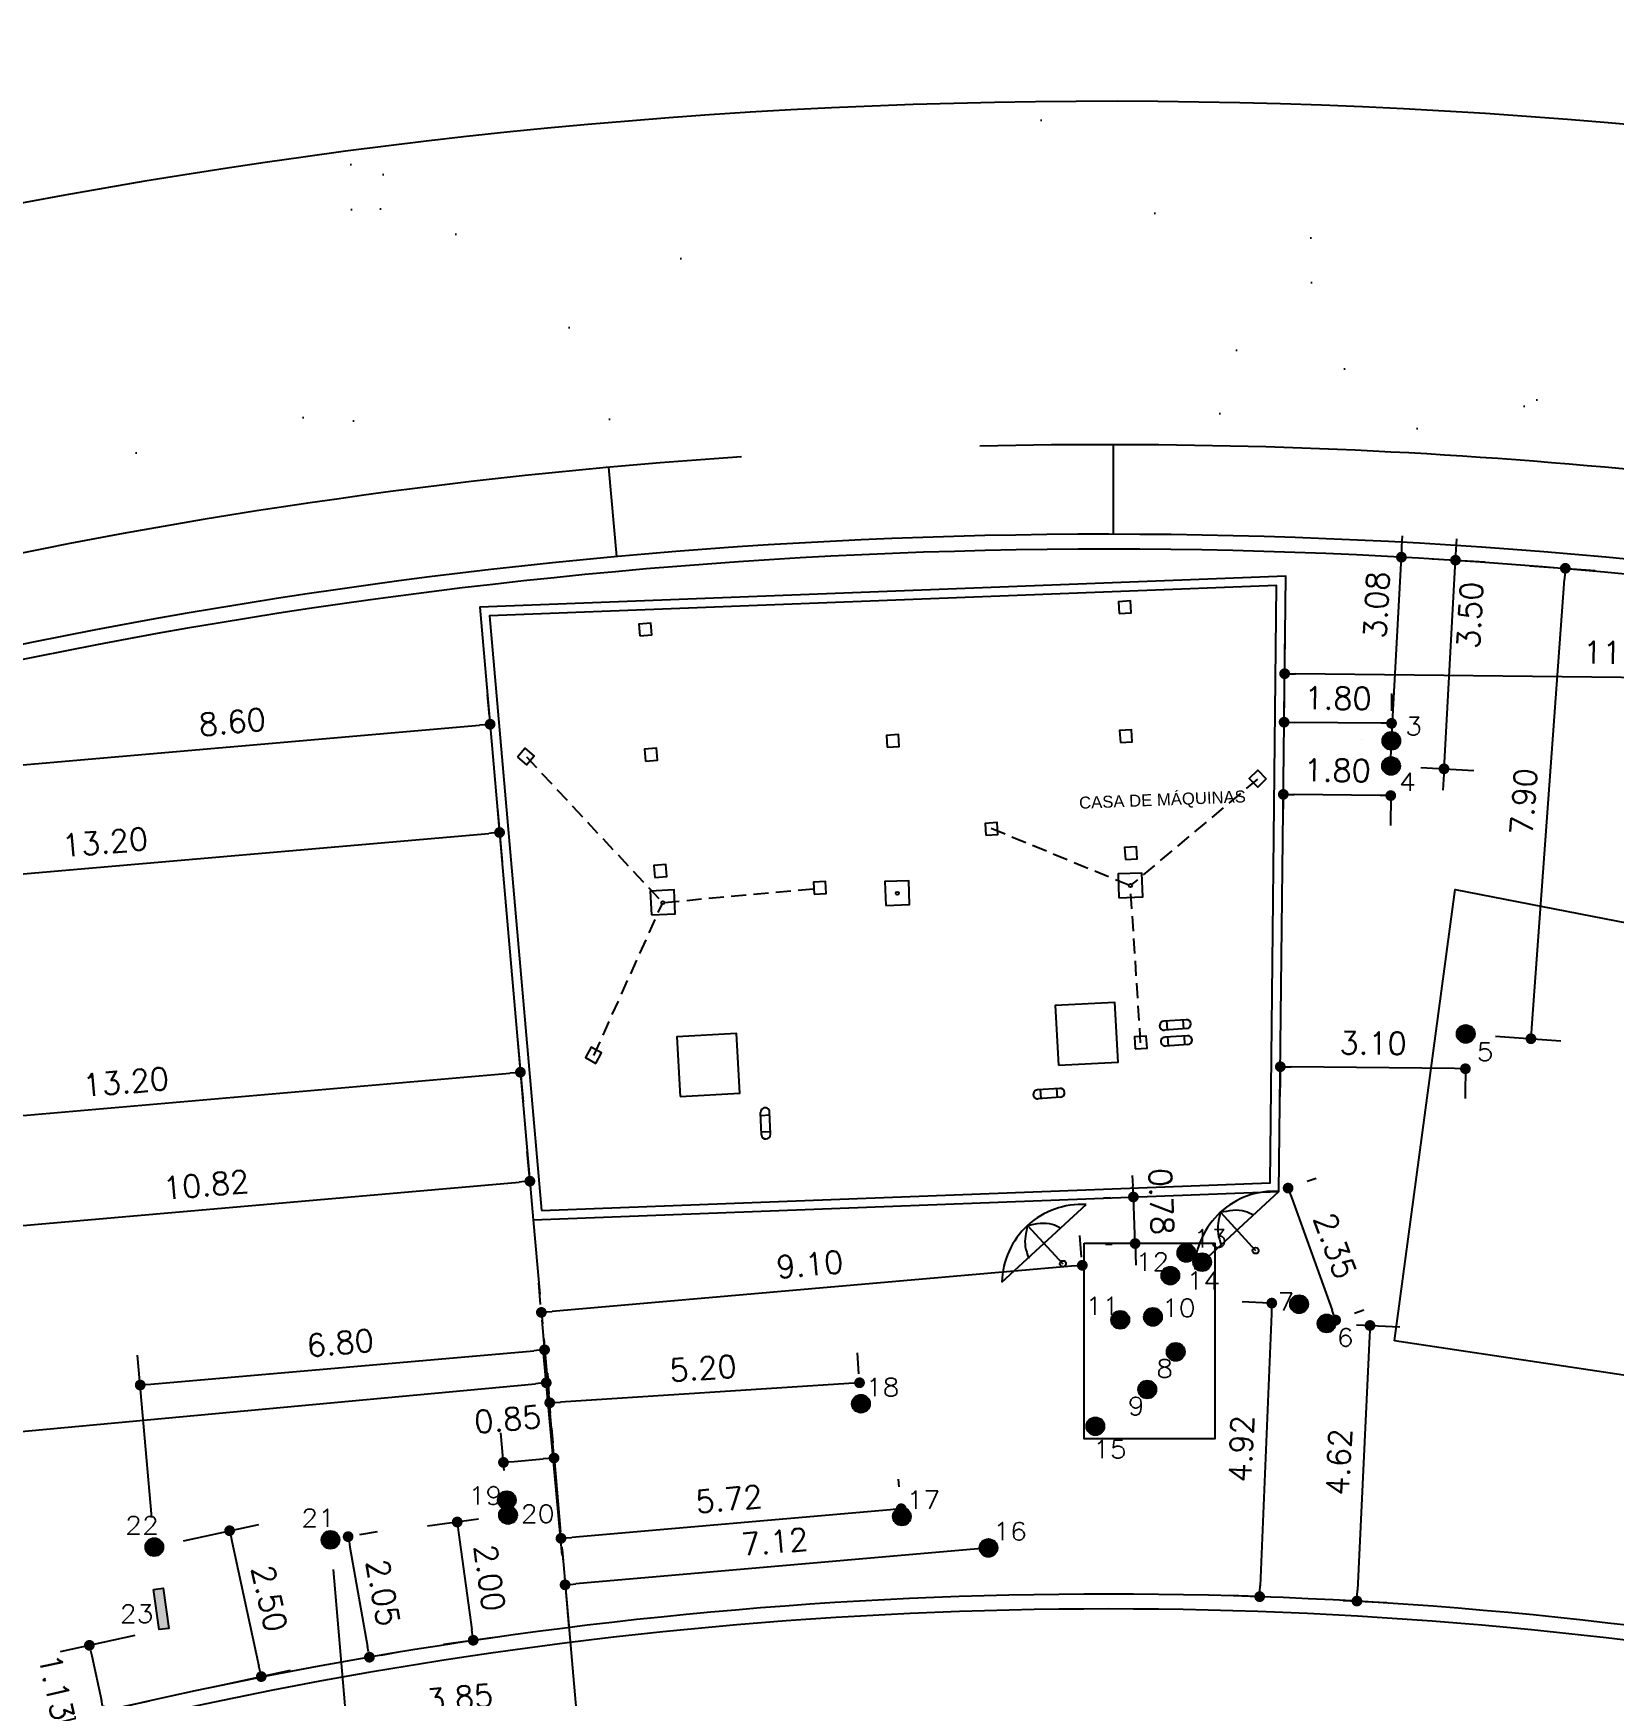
# Model space of a CAD drawing. Header units: metres. Extents: x 1796 to 2240, y -1398 to -687.
# Drawn here: x 1953.33 to 1979.81, y -1202 to -1174.16 of the extents above; entities that cross this region are included whole.
import ezdxf

# ---------------------------------------------------------------- set-up
doc = ezdxf.new("R2010")
doc.units = ezdxf.units.M
doc.header["$MEASUREMENT"] = 0
doc.linetypes.add('CENTER', pattern=[2, 1.25, -0.25, 0.25, -0.25])
doc.linetypes.add('HIDDEN', pattern=[0.375, 0.25, -0.125])
doc.layers.get('0').update_dxf_attribs({"linetype": 'CONTINUOUS'})
doc.layers.get('Defpoints').update_dxf_attribs({"linetype": 'CONTINUOUS'})
for name, color, linetype in [('ARQUITETURA', 253, 'CONTINUOUS'), ('Cota', 10, 'CONTINUOUS'), ('MARCAÇÕES NA MANTA', 6, 'CONTINUOUS')]:
    doc.layers.add(name, color=color, linetype=linetype)
doc.styles.add('ENGECAD', font='arial.ttf')
doc.styles.add('R60-250', font='romans.shx', dxfattribs={"height": 0.375})
doc.styles.add('S20', font='SIMPLEX.shx', dxfattribs={"width": 1.1, "height": 0.2})
doc.dimstyles.new('250', dxfattribs={"dimtxt": 0.375, "dimasz": 0.18, "dimexe": 0.5, "dimexo": 0.5, "dimgap": 0.225, "dimtad": 1, "dimzin": 1, "dimdsep": 46, "dimtxsty": 'R60-250', "dimblk1": 'DOT', "dimblk2": 'DOT', "dimsah": 1, "dimcen": 0, "dimclrd": 1, "dimclre": 1, "dimclrt": 30, "dimadec": 0, "dimazin": 0, "dimtfac": 1, "dimtmove": 2, "dimatfit": 3, "dimldrblk": 'DOT', "dimfxl": 1, "dimtolj": 1, "dimtzin": 0, "dimarcsym": 0})
pattern_1 = [(350.62296, (1466.5355, -762.2295), (4.08992, 4.08927), [0, -4.56, 0, -5.1, 0, -4.875]), (320.623, (1466.5355, -762.2295), (9.808834, 1.91215), [0, -2.46, 0, -4.11, 0, -1.575]), (280.623, (1464.013, -759.536), (6.39856, -6.807323), [0, -1.5, 0, -5.4, 0, -7.05]), (270.623, (1464.013, -759.536), (8.08648, -4.78256), [0, -0.75, 0, -3.54, 0, -4.05])]

# ---------------------------------------------------------------- blocks, each defined once
blk = doc.blocks.new('_DOT')
at = {"color": 0, "linetype": 'ByBlock'}
blk.add_line((-0.5, 0), (-1, 0), dxfattribs=at)
at = {"color": 0, "linetype": 'ByBlock', "const_width": 0.5}
blk.add_lwpolyline([(-0.25, 0, 1), (0.25, 0, 1)], format="xyb", close=True, dxfattribs=at)
blk = doc.blocks.new('*D1063')
at = {"layer": 'Cota', "color": 1, "lineweight": -2, "transparency": 16777216}
for p, q in [((1974.3, -1184.477), (1974.301, -1184.385)), ((1985.74, -1184.602), (1985.741, -1184.51)), ((1985.555, -1185.008), (1974.476, -1184.887))]:
    blk.add_line(p, q, dxfattribs=at)
at = {"layer": 'Defpoints', "color": 0, "transparency": 16777216}
for p in [(1974.295, -1184.977), (1974.296, -1184.885), (1985.734, -1185.102)]:
    blk.add_point(p, dxfattribs=at)
at = {"layer": 'Cota', "color": 1, "lineweight": -2, "transparency": 16777216, "xscale": 0.18, "yscale": 0.18, "zscale": 0.18}
for p, rotation in [((1974.296, -1184.885), 179.3739300210045), ((1985.735, -1185.01), 359.3739300210045)]:
    blk.add_blockref('_DOT', p, dxfattribs=dict(at, rotation=rotation))
at = {"layer": 'Cota', "color": 30, "transparency": 16777216, "insert": (1980.02, -1184.535), "char_height": 0.375, "attachment_point": 5, "rotation": 359.3739, "style": 'R60-250'}
blk.add_mtext('\\A1;11.44', dxfattribs=at)
blk = doc.blocks.new('*D1064')
at = {"layer": 'Cota', "color": 1, "lineweight": -2, "transparency": 16777216}
for p, q in [((1976.262, -1182.755), (1976.271, -1182.575)), ((1975.752, -1182.907), (1975.752, -1182.907)), ((1976.084, -1186.01), (1976.252, -1182.934)), ((1975.584, -1185.983), (1975.584, -1185.983)), ((1976.074, -1186.19), (1976.064, -1186.369))]:
    blk.add_line(p, q, dxfattribs=at)
at = {"layer": 'Defpoints', "color": 0, "transparency": 16777216}
for p in [(1976.252, -1182.934), (1976.252, -1182.934), (1976.084, -1186.01)]:
    blk.add_point(p, dxfattribs=at)
at = {"layer": 'Cota', "color": 1, "lineweight": -2, "transparency": 16777216, "xscale": 0.18, "yscale": 0.18, "zscale": 0.18}
for p, rotation in [((1976.252, -1182.934), 266.8708942777586), ((1976.084, -1186.01), 86.87089427775861)]:
    blk.add_blockref('_DOT', p, dxfattribs=dict(at, rotation=rotation))
at = {"layer": 'Cota', "color": 30, "transparency": 16777216, "insert": (1975.836, -1183.733), "char_height": 0.375, "attachment_point": 5, "rotation": 86.8709, "style": 'R60-250'}
blk.add_mtext('\\A1;3.08', dxfattribs=at)
blk = doc.blocks.new('*D1065')
at = {"layer": 'Cota', "color": 1, "lineweight": -2, "transparency": 16777216}
for p, q in [((1977.168, -1182.804), (1977.178, -1182.625)), ((1976.77, -1182.963), (1977.657, -1183.012)), ((1976.966, -1186.479), (1977.158, -1182.984)), ((1976.578, -1186.458), (1977.465, -1186.506)), ((1976.956, -1186.659), (1976.946, -1186.838))]:
    blk.add_line(p, q, dxfattribs=at)
at = {"layer": 'Defpoints', "color": 0, "transparency": 16777216}
for p in [(1976.271, -1182.936), (1977.158, -1182.984), (1976.079, -1186.43)]:
    blk.add_point(p, dxfattribs=at)
at = {"layer": 'Cota', "color": 1, "lineweight": -2, "transparency": 16777216, "xscale": 0.18, "yscale": 0.18, "zscale": 0.18}
for p, rotation in [((1977.158, -1182.984), 266.8587680624477), ((1976.966, -1186.479), 86.85876806244768)]:
    blk.add_blockref('_DOT', p, dxfattribs=dict(at, rotation=rotation))
at = {"layer": 'Cota', "color": 30, "transparency": 16777216, "insert": (1977.402, -1183.904), "char_height": 0.375, "attachment_point": 5, "rotation": 86.8588, "style": 'R60-250'}
blk.add_mtext('\\A1;3.50', dxfattribs=at)
blk = doc.blocks.new('*D1066')
at = {"layer": 'Cota', "color": 1, "lineweight": -2, "transparency": 16777216}
for p, q in [((1974.274, -1186.911), (1974.268, -1187.407)), ((1975.894, -1186.925), (1974.454, -1186.909)), ((1976.074, -1186.93), (1976.068, -1187.427))]:
    blk.add_line(p, q, dxfattribs=at)
at = {"layer": 'Defpoints', "color": 0, "transparency": 16777216}
for p in [(1974.279, -1186.411), (1976.079, -1186.43), (1974.274, -1186.907)]:
    blk.add_point(p, dxfattribs=at)
at = {"layer": 'Cota', "color": 1, "lineweight": -2, "transparency": 16777216, "xscale": 0.18, "yscale": 0.18, "zscale": 0.18}
for p, rotation in [((1974.274, -1186.907), 179.3739300210082), ((1976.074, -1186.927), 359.3739300210083)]:
    blk.add_blockref('_DOT', p, dxfattribs=dict(at, rotation=rotation))
at = {"layer": 'Cota', "color": 30, "transparency": 16777216, "insert": (1975.178, -1186.504), "char_height": 0.375, "attachment_point": 5, "rotation": 359.3739, "style": 'R60-250'}
blk.add_mtext('\\A1;1.80', dxfattribs=at)
blk = doc.blocks.new('*D1067')
at = {"layer": 'Cota', "color": 1, "lineweight": -2, "transparency": 16777216}
for p, q in [((1974.289, -1185.49), (1974.292, -1185.198)), ((1976.089, -1185.51), (1976.092, -1185.217)), ((1975.907, -1185.715), (1974.467, -1185.7))]:
    blk.add_line(p, q, dxfattribs=at)
at = {"layer": 'Defpoints', "color": 0, "transparency": 16777216}
for p in [(1974.287, -1185.698), (1974.284, -1185.99), (1976.084, -1186.01)]:
    blk.add_point(p, dxfattribs=at)
at = {"layer": 'Cota', "color": 1, "lineweight": -2, "transparency": 16777216, "xscale": 0.18, "yscale": 0.18, "zscale": 0.18}
for p, rotation in [((1974.287, -1185.698), 179.373930021003), ((1976.087, -1185.717), 359.373930021003)]:
    blk.add_blockref('_DOT', p, dxfattribs=dict(at, rotation=rotation))
at = {"layer": 'Cota', "color": 30, "transparency": 16777216, "insert": (1975.191, -1185.295), "char_height": 0.375, "attachment_point": 5, "rotation": 359.3739, "style": 'R60-250'}
blk.add_mtext('\\A1;1.80', dxfattribs=at)
blk = doc.blocks.new('*D1068')
at = {"layer": 'Cota', "color": 1, "lineweight": -2, "transparency": 16777216}
for p, q in [((1974.225, -1191.385), (1974.218, -1191.968)), ((1977.325, -1191.419), (1977.318, -1192.002)), ((1977.144, -1191.5), (1974.404, -1191.47))]:
    blk.add_line(p, q, dxfattribs=at)
at = {"layer": 'Defpoints', "color": 0, "transparency": 16777216}
for p in [(1974.23, -1190.885), (1977.33, -1190.919), (1974.224, -1191.468)]:
    blk.add_point(p, dxfattribs=at)
at = {"layer": 'Cota', "color": 1, "lineweight": -2, "transparency": 16777216, "xscale": 0.18, "yscale": 0.18, "zscale": 0.18}
for p, rotation in [((1974.224, -1191.468), 179.3739300210059), ((1977.324, -1191.502), 359.3739300210059)]:
    blk.add_blockref('_DOT', p, dxfattribs=dict(at, rotation=rotation))
at = {"layer": 'Cota', "color": 30, "transparency": 16777216, "insert": (1975.778, -1191.073), "char_height": 0.375, "attachment_point": 5, "rotation": 359.3739, "style": 'R60-250'}
blk.add_mtext('\\A1;3.10', dxfattribs=at)
blk = doc.blocks.new('*D1069')
at = {"layer": 'Cota', "color": 1, "lineweight": -2, "transparency": 16777216}
for p, q in [((1978.405, -1183.077), (1979.497, -1183.156)), ((1978.435, -1190.819), (1978.985, -1183.3)), ((1977.829, -1190.956), (1978.921, -1191.035))]:
    blk.add_line(p, q, dxfattribs=at)
at = {"layer": 'Defpoints', "color": 0, "transparency": 16777216}
for p in [(1977.906, -1183.04), (1978.998, -1183.12), (1977.33, -1190.919)]:
    blk.add_point(p, dxfattribs=at)
at = {"layer": 'Cota', "color": 1, "lineweight": -2, "transparency": 16777216, "xscale": 0.18, "yscale": 0.18, "zscale": 0.18}
for p, rotation in [((1978.998, -1183.12), 85.81846407654515), ((1978.422, -1190.999), 265.8184640765452)]:
    blk.add_blockref('_DOT', p, dxfattribs=dict(at, rotation=rotation))
at = {"layer": 'Cota', "color": 30, "transparency": 16777216, "insert": (1978.299, -1187.029), "char_height": 0.375, "attachment_point": 5, "rotation": 85.8185, "style": 'R60-250'}
blk.add_mtext('\\A1;7.90', dxfattribs=at)
blk = doc.blocks.new('*D1070')
at = {"layer": 'Cota', "color": 1, "lineweight": -2, "transparency": 16777216}
for p, q in [((1974.671, -1193.387), (1974.825, -1193.332)), ((1974.415, -1193.671), (1975.09, -1195.543)), ((1975.469, -1195.598), (1975.622, -1195.542))]:
    blk.add_line(p, q, dxfattribs=at)
at = {"layer": 'Defpoints', "color": 0, "transparency": 16777216}
for p in [(1974.201, -1193.556), (1974.998, -1195.767), (1975.151, -1195.712)]:
    blk.add_point(p, dxfattribs=at)
at = {"layer": 'Cota', "color": 1, "lineweight": -2, "transparency": 16777216, "xscale": 0.18, "yscale": 0.18, "zscale": 0.18}
for p, rotation in [((1974.354, -1193.501), 109.8281462857885), ((1975.151, -1195.712), 289.8281462857884)]:
    blk.add_blockref('_DOT', p, dxfattribs=dict(at, rotation=rotation))
at = {"layer": 'Cota', "color": 30, "transparency": 16777216, "insert": (1975.141, -1194.467), "char_height": 0.375, "attachment_point": 5, "rotation": 289.8281, "style": 'R60-250'}
blk.add_mtext('\\A1;2.35', dxfattribs=at)
blk = doc.blocks.new('*D1071')
at = {"layer": 'Cota', "color": 1, "lineweight": -2, "transparency": 16777216}
for p, q in [((1975.498, -1195.791), (1976.226, -1195.825)), ((1975.718, -1195.982), (1975.515, -1200.237)), ((1975.278, -1200.406), (1976.006, -1200.44))]:
    blk.add_line(p, q, dxfattribs=at)
at = {"layer": 'Defpoints', "color": 0, "transparency": 16777216}
for p in [(1974.998, -1195.767), (1974.779, -1200.382), (1975.507, -1200.417)]:
    blk.add_point(p, dxfattribs=at)
at = {"layer": 'Cota', "color": 1, "lineweight": -2, "transparency": 16777216, "xscale": 0.18, "yscale": 0.18, "zscale": 0.18}
for p, rotation in [((1975.726, -1195.802), 87.27910215822173), ((1975.507, -1200.417), 267.2791021582217)]:
    blk.add_blockref('_DOT', p, dxfattribs=dict(at, rotation=rotation))
at = {"layer": 'Cota', "color": 30, "transparency": 16777216, "insert": (1975.204, -1198.09), "char_height": 0.375, "attachment_point": 5, "rotation": 87.2791, "style": 'R60-250'}
blk.add_mtext('\\A1;4.62', dxfattribs=at)
blk = doc.blocks.new('*D1072')
at = {"layer": 'Cota', "color": 1, "lineweight": -2, "transparency": 16777216}
for p, q in [((1974.038, -1195.426), (1973.582, -1195.407)), ((1974.074, -1195.607), (1973.885, -1200.163)), ((1973.835, -1200.342), (1973.378, -1200.323))]:
    blk.add_line(p, q, dxfattribs=at)
at = {"layer": 'Defpoints', "color": 0, "transparency": 16777216}
for p in [(1974.538, -1195.446), (1973.878, -1200.343), (1974.334, -1200.362)]:
    blk.add_point(p, dxfattribs=at)
at = {"layer": 'Cota', "color": 1, "lineweight": -2, "transparency": 16777216, "xscale": 0.18, "yscale": 0.18, "zscale": 0.18}
for p, rotation in [((1974.081, -1195.427), 87.62943837455182), ((1973.878, -1200.343), 267.6294383745519)]:
    blk.add_blockref('_DOT', p, dxfattribs=dict(at, rotation=rotation))
at = {"layer": 'Cota', "color": 30, "transparency": 16777216, "insert": (1973.567, -1197.868), "char_height": 0.375, "attachment_point": 5, "rotation": 87.6294, "style": 'R60-250'}
blk.add_mtext('\\A1;4.92', dxfattribs=at)
blk = doc.blocks.new('*D1075')
at = {"layer": 'Cota', "color": 1, "lineweight": -2, "transparency": 16777216}
for p, q in [((1971.756, -1193.47), (1971.749, -1193.29)), ((1971.378, -1193.664), (1971.263, -1193.669)), ((1971.792, -1194.429), (1971.762, -1193.65)), ((1971.408, -1194.444), (1971.293, -1194.448)), ((1971.799, -1194.609), (1971.806, -1194.789))]:
    blk.add_line(p, q, dxfattribs=at)
at = {"layer": 'Defpoints', "color": 0, "transparency": 16777216}
for p in [(1971.762, -1193.65), (1971.878, -1193.645), (1971.908, -1194.425)]:
    blk.add_point(p, dxfattribs=at)
at = {"layer": 'Cota', "color": 1, "lineweight": -2, "transparency": 16777216, "xscale": 0.18, "yscale": 0.18, "zscale": 0.18}
for p, rotation in [((1971.762, -1193.65), 272.1851738115999), ((1971.792, -1194.429), 92.18517381159987)]:
    blk.add_blockref('_DOT', p, dxfattribs=dict(at, rotation=rotation))
at = {"layer": 'Cota', "color": 30, "transparency": 16777216, "insert": (1972.231, -1193.724), "char_height": 0.375, "attachment_point": 5, "rotation": 272.1852, "style": 'R60-250'}
blk.add_mtext('\\A1;0.78', dxfattribs=at)
blk = doc.blocks.new('*D1076')
at = {"layer": 'Cota', "color": 1, "lineweight": -2, "transparency": 16777216}
for p, q in [((1970.895, -1194.66), (1970.863, -1194.296)), ((1970.727, -1194.81), (1962.024, -1195.568)), ((1961.833, -1195.45), (1961.801, -1195.085))]:
    blk.add_line(p, q, dxfattribs=at)
at = {"layer": 'Defpoints', "color": 0, "transparency": 16777216}
for p in [(1970.938, -1195.159), (1961.845, -1195.583), (1961.877, -1195.948)]:
    blk.add_point(p, dxfattribs=at)
at = {"layer": 'Cota', "color": 1, "lineweight": -2, "transparency": 16777216, "xscale": 0.18, "yscale": 0.18, "zscale": 0.18}
for p, rotation in [((1970.906, -1194.794), 4.978301629364924), ((1961.845, -1195.583), 184.9783016293649)]:
    blk.add_blockref('_DOT', p, dxfattribs=dict(at, rotation=rotation))
at = {"layer": 'Cota', "color": 30, "transparency": 16777216, "insert": (1966.34, -1194.778), "char_height": 0.375, "attachment_point": 5, "rotation": 4.9783, "style": 'R60-250'}
blk.add_mtext('\\A1;9.10', dxfattribs=at)
blk = doc.blocks.new('*D1077')
at = {"layer": 'Cota', "color": 1, "lineweight": -2, "transparency": 16777216}
for p, q in [((1967.165, -1196.613), (1967.143, -1196.262)), ((1961.975, -1196.948), (1961.952, -1196.598)), ((1966.995, -1196.773), (1962.164, -1197.085))]:
    blk.add_line(p, q, dxfattribs=at)
at = {"layer": 'Defpoints', "color": 0, "transparency": 16777216}
for p in [(1961.985, -1197.096), (1967.198, -1197.112), (1962.007, -1197.447)]:
    blk.add_point(p, dxfattribs=at)
at = {"layer": 'Cota', "color": 1, "lineweight": -2, "transparency": 16777216, "xscale": 0.18, "yscale": 0.18, "zscale": 0.18}
for p, rotation in [((1967.175, -1196.761), 3.695076594195532), ((1961.985, -1197.096), 183.6950765941955)]:
    blk.add_blockref('_DOT', p, dxfattribs=dict(at, rotation=rotation))
at = {"layer": 'Cota', "color": 30, "transparency": 16777216, "insert": (1964.553, -1196.517), "char_height": 0.375, "attachment_point": 5, "rotation": 3.6951, "style": 'R60-250'}
blk.add_mtext('\\A1;5.20', dxfattribs=at)
blk = doc.blocks.new('*D1078')
at = {"layer": 'Cota', "color": 1, "lineweight": -2, "transparency": 16777216}
for p, q in [((1960.792, -1199.044), (1959.939, -1199.16)), ((1960.459, -1199.271), (1960.679, -1200.896)), ((1961.06, -1201.026), (1960.208, -1201.142))]:
    blk.add_line(p, q, dxfattribs=at)
at = {"layer": 'Defpoints', "color": 0, "transparency": 16777216}
for p in [(1961.287, -1198.977), (1960.703, -1201.074), (1961.556, -1200.959)]:
    blk.add_point(p, dxfattribs=at)
at = {"layer": 'Cota', "color": 1, "lineweight": -2, "transparency": 16777216, "xscale": 0.18, "yscale": 0.18, "zscale": 0.18}
for p, rotation in [((1960.435, -1199.093), 97.71753882680353), ((1960.703, -1201.074), 277.7175388268035)]:
    blk.add_blockref('_DOT', p, dxfattribs=dict(at, rotation=rotation))
at = {"layer": 'Cota', "color": 30, "transparency": 16777216, "insert": (1960.978, -1200.028), "char_height": 0.375, "attachment_point": 5, "rotation": 277.7175, "style": 'R60-250'}
blk.add_mtext('\\A1;2.00', dxfattribs=at)
blk = doc.blocks.new('*D1079')
at = {"layer": 'Cota', "color": 1, "lineweight": -2, "transparency": 16777216}
for p, q in [((1962.069, -1198.156), (1962.014, -1197.523)), ((1961.222, -1198.23), (1961.167, -1197.597)), ((1961.39, -1198.079), (1961.878, -1198.037))]:
    blk.add_line(p, q, dxfattribs=at)
at = {"layer": 'Defpoints', "color": 0, "transparency": 16777216}
for p in [(1962.057, -1198.021), (1962.112, -1198.654), (1961.266, -1198.728)]:
    blk.add_point(p, dxfattribs=at)
at = {"layer": 'Cota', "color": 1, "lineweight": -2, "transparency": 16777216, "xscale": 0.18, "yscale": 0.18, "zscale": 0.18}
for p, rotation in [((1961.21, -1198.095), 184.9783016293697), ((1962.057, -1198.021), 4.97830162936972)]:
    blk.add_blockref('_DOT', p, dxfattribs=dict(at, rotation=rotation))
at = {"layer": 'Cota', "color": 30, "transparency": 16777216, "insert": (1961.282, -1197.371), "char_height": 0.375, "attachment_point": 5, "rotation": 4.9783, "style": 'R60-250'}
blk.add_mtext('\\A1;0.85', dxfattribs=at)
blk = doc.blocks.new('*D1080')
at = {"layer": 'Cota', "color": 1, "lineweight": -2, "transparency": 16777216}
for p, q in [((1967.841, -1198.502), (1967.829, -1198.373)), ((1962.142, -1198.998), (1962.131, -1198.869)), ((1967.694, -1198.887), (1962.354, -1199.352))]:
    blk.add_line(p, q, dxfattribs=at)
at = {"layer": 'Defpoints', "color": 0, "transparency": 16777216}
for p in [(1967.884, -1199), (1962.174, -1199.367), (1962.186, -1199.496)]:
    blk.add_point(p, dxfattribs=at)
at = {"layer": 'Cota', "color": 1, "lineweight": -2, "transparency": 16777216, "xscale": 0.18, "yscale": 0.18, "zscale": 0.18}
for p, rotation in [((1967.873, -1198.871), 4.978301629364924), ((1962.174, -1199.367), 184.9783016293649)]:
    blk.add_blockref('_DOT', p, dxfattribs=dict(at, rotation=rotation))
at = {"layer": 'Cota', "color": 30, "transparency": 16777216, "insert": (1964.988, -1198.708), "char_height": 0.375, "attachment_point": 5, "rotation": 4.9783, "style": 'R60-250'}
blk.add_mtext('\\A1;5.72', dxfattribs=at)
blk = doc.blocks.new('*D1081')
at = {"layer": 'Cota', "color": 1, "lineweight": -2, "transparency": 16777216}
blk.add_line((1969.156, -1199.542), (1962.421, -1200.129), dxfattribs=at)
at = {"layer": 'Defpoints', "color": 0, "transparency": 16777216}
for p in [(1969.335, -1199.527), (1962.242, -1200.145), (1962.242, -1200.145)]:
    blk.add_point(p, dxfattribs=at)
at = {"layer": 'Cota', "color": 1, "lineweight": -2, "transparency": 16777216, "xscale": 0.18, "yscale": 0.18, "zscale": 0.18}
for p, rotation in [((1969.335, -1199.527), 4.978301629365562), ((1962.242, -1200.145), 184.9783016293656)]:
    blk.add_blockref('_DOT', p, dxfattribs=dict(at, rotation=rotation))
at = {"layer": 'Cota', "color": 30, "transparency": 16777216, "insert": (1965.753, -1199.425), "char_height": 0.375, "attachment_point": 5, "rotation": 4.9783, "style": 'R60-250'}
blk.add_mtext('\\A1;7.12', dxfattribs=at)
blk = doc.blocks.new('*D1082')
at = {"layer": 'Cota', "color": 1, "lineweight": -2, "transparency": 16777216}
for p, q in [((1958.804, -1199.304), (1959.1, -1199.251)), ((1958.639, -1199.516), (1958.933, -1201.18)), ((1959.161, -1201.322), (1959.457, -1201.27))]:
    blk.add_line(p, q, dxfattribs=at)
at = {"layer": 'Defpoints', "color": 0, "transparency": 16777216}
for p in [(1958.312, -1199.391), (1958.669, -1201.409), (1958.965, -1201.357)]:
    blk.add_point(p, dxfattribs=at)
at = {"layer": 'Cota', "color": 1, "lineweight": -2, "transparency": 16777216, "xscale": 0.18, "yscale": 0.18, "zscale": 0.18}
for p, rotation in [((1958.608, -1199.338), 100.0191245688775), ((1958.965, -1201.357), 280.0191245688774)]:
    blk.add_blockref('_DOT', p, dxfattribs=dict(at, rotation=rotation))
at = {"layer": 'Cota', "color": 30, "transparency": 16777216, "insert": (1959.192, -1200.276), "char_height": 0.375, "attachment_point": 5, "rotation": 280.0191, "style": 'R60-250'}
blk.add_mtext('\\A1;2.05', dxfattribs=at)
blk = doc.blocks.new('*D1083')
at = {"layer": 'Cota', "color": 1, "lineweight": -2, "transparency": 16777216}
for p, q in [((1962.191, -1199.555), (1962.472, -1202.778)), ((1958.355, -1199.889), (1958.636, -1203.112)), ((1958.772, -1202.598), (1962.249, -1202.295))]:
    blk.add_line(p, q, dxfattribs=at)
at = {"layer": 'Defpoints', "color": 0, "transparency": 16777216}
for p in [(1962.147, -1199.057), (1958.312, -1199.391), (1962.428, -1202.28)]:
    blk.add_point(p, dxfattribs=at)
at = {"layer": 'Cota', "color": 1, "lineweight": -2, "transparency": 16777216, "xscale": 0.18, "yscale": 0.18, "zscale": 0.18}
for p, rotation in [((1962.428, -1202.28), 4.978301629366603), ((1958.593, -1202.614), 184.9783016293666)]:
    blk.add_blockref('_DOT', p, dxfattribs=dict(at, rotation=rotation))
at = {"layer": 'Cota', "color": 30, "transparency": 16777216, "insert": (1960.475, -1202.036), "char_height": 0.375, "attachment_point": 5, "rotation": 4.9783, "style": 'R60-250'}
blk.add_mtext('\\A1;3.85', dxfattribs=at)
blk = doc.blocks.new('*D1084')
at = {"layer": 'Cota', "color": 1, "lineweight": -2, "transparency": 16777216}
for p, q in [((1962.092, -1198.425), (1961.856, -1195.711)), ((1955.318, -1199.015), (1955.082, -1196.301)), ((1955.304, -1196.783), (1961.72, -1196.225))]:
    blk.add_line(p, q, dxfattribs=at)
at = {"layer": 'Defpoints', "color": 0, "transparency": 16777216}
for p in [(1961.899, -1196.209), (1962.136, -1198.923), (1955.361, -1199.513)]:
    blk.add_point(p, dxfattribs=at)
at = {"layer": 'Cota', "color": 1, "lineweight": -2, "transparency": 16777216, "xscale": 0.18, "yscale": 0.18, "zscale": 0.18}
for p, rotation in [((1961.899, -1196.209), 4.978301629366565), ((1955.125, -1196.799), 184.9783016293666)]:
    blk.add_blockref('_DOT', p, dxfattribs=dict(at, rotation=rotation))
at = {"layer": 'Cota', "color": 30, "transparency": 16777216, "insert": (1958.476, -1196.093), "char_height": 0.375, "attachment_point": 5, "rotation": 4.9783, "style": 'R60-250'}
blk.add_mtext('\\A1;6.80', dxfattribs=at)
blk = doc.blocks.new('*D1085')
at = {"layer": 'Cota', "color": 1, "lineweight": -2, "transparency": 16777216}
for p, q in [((1955.85, -1199.407), (1957.111, -1199.133)), ((1956.66, -1199.415), (1957.114, -1201.506)), ((1956.38, -1201.85), (1957.641, -1201.576))]:
    blk.add_line(p, q, dxfattribs=at)
at = {"layer": 'Defpoints', "color": 0, "transparency": 16777216}
for p in [(1955.361, -1199.513), (1957.153, -1201.682), (1955.892, -1201.956)]:
    blk.add_point(p, dxfattribs=at)
at = {"layer": 'Cota', "color": 1, "lineweight": -2, "transparency": 16777216, "xscale": 0.18, "yscale": 0.18, "zscale": 0.18}
for p, rotation in [((1956.622, -1199.239), 102.2481562919881), ((1957.153, -1201.682), 282.2481562919881)]:
    blk.add_blockref('_DOT', p, dxfattribs=dict(at, rotation=rotation))
at = {"layer": 'Cota', "color": 30, "transparency": 16777216, "insert": (1957.29, -1200.373), "char_height": 0.375, "attachment_point": 5, "rotation": 282.2482, "style": 'R60-250'}
blk.add_mtext('\\A1;2.50', dxfattribs=at)
blk = doc.blocks.new('*D1086')
at = {"layer": 'Cota', "color": 1, "lineweight": -2, "transparency": 16777216}
for p, q in [((1955.035, -1200.992), (1953.786, -1201.265)), ((1954.313, -1201.334), (1954.477, -1202.081)), ((1955.276, -1202.091), (1954.027, -1202.364))]:
    blk.add_line(p, q, dxfattribs=at)
at = {"layer": 'Defpoints', "color": 0, "transparency": 16777216}
for p in [(1955.524, -1200.885), (1955.764, -1201.984), (1954.515, -1202.257)]:
    blk.add_point(p, dxfattribs=at)
at = {"layer": 'Cota', "color": 1, "lineweight": -2, "transparency": 16777216, "xscale": 0.18, "yscale": 0.18, "zscale": 0.18}
for p, rotation in [((1954.274, -1201.158), 102.3509665178283), ((1954.515, -1202.257), 282.3509665178283)]:
    blk.add_blockref('_DOT', p, dxfattribs=dict(at, rotation=rotation))
at = {"layer": 'Cota', "color": 30, "transparency": 16777216, "insert": (1953.721, -1201.857), "char_height": 0.375, "attachment_point": 5, "rotation": 282.351, "style": 'R60-250'}
blk.add_mtext('\\A1;1.13', dxfattribs=at)
blk = doc.blocks.new('*D1088')
at = {"layer": 'Cota', "color": 1, "lineweight": -2, "transparency": 16777216}
for p, q in [((1961.662, -1193.482), (1961.61, -1192.887)), ((1951.053, -1194.309), (1961.474, -1193.401)), ((1950.883, -1194.421), (1950.831, -1193.826))]:
    blk.add_line(p, q, dxfattribs=at)
at = {"layer": 'Defpoints', "color": 0, "transparency": 16777216}
for p in [(1961.653, -1193.385), (1961.705, -1193.98), (1950.926, -1194.919)]:
    blk.add_point(p, dxfattribs=at)
at = {"layer": 'Cota', "color": 1, "lineweight": -2, "transparency": 16777216, "xscale": 0.18, "yscale": 0.18, "zscale": 0.18}
for p, rotation in [((1961.653, -1193.385), 4.978301629367507), ((1950.874, -1194.324), 184.9783016293675)]:
    blk.add_blockref('_DOT', p, dxfattribs=dict(at, rotation=rotation))
at = {"layer": 'Cota', "color": 30, "transparency": 16777216, "insert": (1956.228, -1193.444), "char_height": 0.375, "attachment_point": 5, "rotation": 4.9783, "style": 'R60-250'}
blk.add_mtext('\\A1;10.82', dxfattribs=at)
blk = doc.blocks.new('*D1090')
at = {"layer": 'Cota', "color": 1, "lineweight": -2, "transparency": 16777216}
for p, q in [((1960.975, -1185.598), (1960.943, -1185.233)), ((1952.598, -1186.462), (1960.807, -1185.747)), ((1952.407, -1186.344), (1952.376, -1185.98))]:
    blk.add_line(p, q, dxfattribs=at)
at = {"layer": 'Defpoints', "color": 0, "transparency": 16777216}
for p in [(1960.987, -1185.732), (1961.018, -1186.096), (1952.451, -1186.842)]:
    blk.add_point(p, dxfattribs=at)
at = {"layer": 'Cota', "color": 1, "lineweight": -2, "transparency": 16777216, "xscale": 0.18, "yscale": 0.18, "zscale": 0.18}
for p, rotation in [((1960.987, -1185.732), 4.978301629366756), ((1952.419, -1186.478), 184.9783016293667)]:
    blk.add_blockref('_DOT', p, dxfattribs=dict(at, rotation=rotation))
at = {"layer": 'Cota', "color": 30, "transparency": 16777216, "insert": (1956.667, -1185.694), "char_height": 0.375, "attachment_point": 5, "rotation": 4.9783, "style": 'R60-250'}
blk.add_mtext('\\A1;8.60', dxfattribs=at)
blk = doc.blocks.new('*D1091')
at = {"layer": 'Cota', "color": 1, "lineweight": -2, "transparency": 16777216}
for p, q in [((1961.11, -1187.148), (1961.188, -1188.043)), ((1948.174, -1188.674), (1960.965, -1187.56)), ((1947.96, -1188.293), (1948.038, -1189.188))]:
    blk.add_line(p, q, dxfattribs=at)
at = {"layer": 'Defpoints', "color": 0, "transparency": 16777216}
for p in [(1961.067, -1186.65), (1947.916, -1187.795), (1961.145, -1187.545)]:
    blk.add_point(p, dxfattribs=at)
at = {"layer": 'Cota', "color": 1, "lineweight": -2, "transparency": 16777216, "xscale": 0.18, "yscale": 0.18, "zscale": 0.18}
for p, rotation in [((1961.145, -1187.545), 4.978301629367265), ((1947.994, -1188.69), 184.9783016293673)]:
    blk.add_blockref('_DOT', p, dxfattribs=dict(at, rotation=rotation))
at = {"layer": 'Cota', "color": 30, "transparency": 16777216, "insert": (1954.534, -1187.706), "char_height": 0.375, "attachment_point": 5, "rotation": 4.9783, "style": 'R60-250'}
blk.add_mtext('\\A1;13.20', dxfattribs=at)
blk = doc.blocks.new('*D1095')
at = {"layer": 'Cota', "color": 1, "lineweight": -2, "transparency": 16777216}
for p, q in [((1961.446, -1191.01), (1961.538, -1192.058)), ((1948.523, -1192.69), (1961.315, -1191.576)), ((1948.296, -1192.155), (1948.388, -1193.204))]:
    blk.add_line(p, q, dxfattribs=at)
at = {"layer": 'Defpoints', "color": 0, "transparency": 16777216}
for p in [(1961.403, -1190.511), (1948.253, -1191.657), (1961.494, -1191.56)]:
    blk.add_point(p, dxfattribs=at)
at = {"layer": 'Cota', "color": 1, "lineweight": -2, "transparency": 16777216, "xscale": 0.18, "yscale": 0.18, "zscale": 0.18}
for p, rotation in [((1961.494, -1191.56), 4.978301629367265), ((1948.344, -1192.706), 184.9783016293673)]:
    blk.add_blockref('_DOT', p, dxfattribs=dict(at, rotation=rotation))
at = {"layer": 'Cota', "color": 30, "transparency": 16777216, "insert": (1954.883, -1191.722), "char_height": 0.375, "attachment_point": 5, "rotation": 4.9783, "style": 'R60-250'}
blk.add_mtext('\\A1;13.20', dxfattribs=at)
blk = doc.blocks.new('*D1098')
at = {"layer": 'Cota', "color": 1, "lineweight": -2, "transparency": 16777216}
for p, q in [((1962.196, -1199.647), (1961.881, -1196.263)), ((1947.569, -1198.097), (1961.748, -1196.778)), ((1947.658, -1201), (1947.343, -1197.616))]:
    blk.add_line(p, q, dxfattribs=at)
at = {"layer": 'Defpoints', "color": 0, "transparency": 16777216}
for p in [(1961.927, -1196.761), (1962.242, -1200.145), (1947.705, -1201.498)]:
    blk.add_point(p, dxfattribs=at)
at = {"layer": 'Cota', "color": 1, "lineweight": -2, "transparency": 16777216, "xscale": 0.18, "yscale": 0.18, "zscale": 0.18}
for p, rotation in [((1961.927, -1196.761), 5.318026673503198), ((1947.39, -1198.114), 185.3180266735032)]:
    blk.add_blockref('_DOT', p, dxfattribs=dict(at, rotation=rotation))
at = {"layer": 'Cota', "color": 30, "transparency": 16777216, "insert": (1948.765, -1197.523), "char_height": 0.375, "attachment_point": 5, "rotation": 5.318, "style": 'R60-250'}
blk.add_mtext('\\A1;14.60', dxfattribs=at)

msp = doc.modelspace()

# ---------------------------------------------------------------- hatches: boundary and pattern name
at = {"layer": 'ARQUITETURA'}
h = msp.add_hatch(dxfattribs=at)
h.set_pattern_fill('AR-SAND', color=116, scale=3, angle=-46.877, style=0)
h.set_pattern_definition(pattern_1)
h.paths.add_polyline_path([(2008.001, -1145.115), (2011.522, -1146.142), (2011.588, -1145.787)])
h.paths.add_polyline_path([(2011.51, -1146.205), (2005.926, -1176.011), (2009.518, -1156.844), (2009.518, -1156.844), (2011.289, -1147.384)])
edge = h.paths.add_edge_path()
edge.add_line((1981.157, -1171.776), (1975.185, -1171.196))
edge.add_line((1975.185, -1171.196), (1977.014, -1152.352))
edge.add_line((1977.014, -1152.352), (1946.456, -1159.903))
edge.add_line((1946.456, -1159.903), (1949.839, -1173.594))
edge.add_arc((1971.325, -1273.05), 101.75, 84.4554, 102.19064, ccw=False)
h = msp.add_hatch(dxfattribs=at)
h.set_pattern_fill('AR-SAND', color=116, scale=3, angle=-46.877, style=0)
h.set_pattern_definition(pattern_1)
h.paths.add_polyline_path([(1968.94, -1175.477), (1969.026, -1177.396), (1972.992, -1177.314), (1980.864, -1177.776), (1990.307, -1179.19), (2001.352, -1181.259), (2001.722, -1179.297), (1989.318, -1176.97), (1984.284, -1176.065), (1972.707, -1175.345)])
h.paths.add_polyline_path([(1965.029, -1177.542), (1964.942, -1175.617), (1962.446, -1175.704), (1953.488, -1176.941), (1938.948, -1180.818), (1927.111, -1185.959), (1914.809, -1193.363), (1907.472, -1199.042), (1908.838, -1200.501), (1915.412, -1195.321), (1922.392, -1190.748), (1929.652, -1186.844), (1937.161, -1183.602), (1948.061, -1180.169), (1955.436, -1178.628)])
h = msp.add_hatch(dxfattribs=at)
h.set_pattern_fill('AR-SAND', color=116, scale=3, angle=-46.877, style=0)
h.set_pattern_definition(pattern_1)
edge = h.paths.add_edge_path()
edge.add_arc((1971.325, -1273.05), 92, 93.82041, 111.90763)
edge.add_line((1936.999, -1187.694), (1937.559, -1189.085))
edge.add_arc((1971.325, -1273.05), 90.5, 111.90763, 114.20354)
edge.add_line((1934.222, -1190.505), (1933.608, -1189.137))
edge.add_arc((1971.325, -1273.05), 92, 114.20328, 121.57407)
edge.add_line((1923.154, -1194.669), (1910.162, -1202.654))
edge.add_line((1910.162, -1202.654), (1908.838, -1200.501))
edge.add_arc((1971.325, -1273.05), 95.75, 93.77161, 130.73854, ccw=False)
edge.add_line((1965.027, -1177.507), (1965.195, -1181.254))
edge = h.paths.add_edge_path()
edge.add_arc((1971.325, -1273.05), 92, 79.39324, 91.32909)
edge.add_line((1969.191, -1181.075), (1969.023, -1177.328))
edge.add_arc((1971.325, -1273.05), 95.75, 79.39324, 91.37788, ccw=False)
edge.add_line((1988.95, -1178.936), (2001.352, -1181.259))
edge.add_line((2001.352, -1181.259), (2013.609, -1210.073))
edge.add_line((2013.609, -1210.073), (1999.373, -1207.291))
edge.add_line((1999.373, -1207.291), (1985.934, -1214.289))
edge.add_line((1985.934, -1214.289), (1979.219, -1214.591))
edge.add_line((1979.219, -1214.591), (1980.336, -1202.624))
edge.add_arc((1971.325, -1273.05), 71, 79.39324, 82.70853, ccw=False)
edge.add_line((1984.394, -1203.263), (1999.541, -1206.1))
edge.add_arc((2068.683, -1199.209), 69.485, 169.39324, 185.69147, ccw=False)
edge.add_line((2000.386, -1186.419), (1987.983, -1184.096))
edge.add_line((1987.983, -1184.096), (1988.26, -1182.622))
at = {"layer": 'MARCAÇÕES NA MANTA'}
h = msp.add_hatch(color=4, dxfattribs=at)
h.dxf.hatch_style = 1
h.paths.add_polyline_path([(1976.234, -1186.01, 1), (1975.934, -1186.01, 1)])
h = msp.add_hatch(color=4, dxfattribs=at)
h.dxf.hatch_style = 1
h.paths.add_polyline_path([(1976.229, -1186.43, 1), (1975.929, -1186.43, 1)])
h = msp.add_hatch(color=4, dxfattribs=at)
h.dxf.hatch_style = 1
h.paths.add_polyline_path([(1977.48, -1190.919, 1), (1977.18, -1190.919, 1)])
h = msp.add_hatch(color=4, dxfattribs=at)
h.dxf.hatch_style = 1
h.paths.add_polyline_path([(1972.799, -1194.586, 1), (1972.499, -1194.586, 1)])
h = msp.add_hatch(color=4, dxfattribs=at)
h.dxf.hatch_style = 1
h.paths.add_polyline_path([(1973.064, -1194.742, 1), (1972.764, -1194.742, 1)])
h = msp.add_hatch(color=4, dxfattribs=at)
h.dxf.hatch_style = 1
h.paths.add_polyline_path([(1972.531, -1194.967, 1), (1972.231, -1194.967, 1)])
h = msp.add_hatch(color=4, dxfattribs=at)
h.dxf.hatch_style = 1
h.paths.add_polyline_path([(1974.688, -1195.446, 1), (1974.388, -1195.446, 1)])
h = msp.add_hatch(color=4, dxfattribs=at)
h.dxf.hatch_style = 1
h.paths.add_polyline_path([(1971.692, -1195.706, 1), (1971.392, -1195.706, 1)])
h = msp.add_hatch(color=4, dxfattribs=at)
h.dxf.hatch_style = 1
h.paths.add_polyline_path([(1972.24, -1195.658, 1), (1971.94, -1195.658, 1)])
h = msp.add_hatch(color=4, dxfattribs=at)
h.dxf.hatch_style = 1
h.paths.add_polyline_path([(1975.148, -1195.767, 1), (1974.848, -1195.767, 1)])
h = msp.add_hatch(color=4, dxfattribs=at)
h.dxf.hatch_style = 1
h.paths.add_polyline_path([(1972.622, -1196.244, 1), (1972.322, -1196.244, 1)])
h = msp.add_hatch(color=4, dxfattribs=at)
h.dxf.hatch_style = 1
h.paths.add_polyline_path([(1972.145, -1196.873, 1), (1971.845, -1196.873, 1)])
h = msp.add_hatch(color=4, dxfattribs=at)
h.dxf.hatch_style = 1
h.paths.add_polyline_path([(1967.348, -1197.112, 1), (1967.048, -1197.112, 1)])
h = msp.add_hatch(color=4, dxfattribs=at)
h.dxf.hatch_style = 1
h.paths.add_polyline_path([(1971.275, -1197.49, 1), (1970.975, -1197.49, 1)])
h = msp.add_hatch(color=4, dxfattribs=at)
h.dxf.hatch_style = 1
h.paths.add_polyline_path([(1961.416, -1198.728, 1), (1961.116, -1198.728, 1)])
h = msp.add_hatch(color=4, dxfattribs=at)
h.dxf.hatch_style = 1
h.paths.add_polyline_path([(1961.437, -1198.977, 1), (1961.137, -1198.977, 1)])
h = msp.add_hatch(color=4, dxfattribs=at)
h.dxf.hatch_style = 1
h.paths.add_polyline_path([(1968.034, -1199, 1), (1967.734, -1199, 1)])
h = msp.add_hatch(color=4, dxfattribs=at)
h.dxf.hatch_style = 1
h.paths.add_polyline_path([(1955.511, -1199.513, 1), (1955.211, -1199.513, 1)])
h = msp.add_hatch(color=4, dxfattribs=at)
h.dxf.hatch_style = 1
h.paths.add_polyline_path([(1958.462, -1199.391, 1), (1958.162, -1199.391, 1)])
h = msp.add_hatch(color=4, dxfattribs=at)
h.dxf.hatch_style = 1
h.paths.add_polyline_path([(1969.485, -1199.527, 1), (1969.185, -1199.527, 1)])
h = msp.add_hatch(color=4, dxfattribs=at)
h.dxf.hatch_style = 1
h.paths.add_polyline_path([(1955.507, -1200.201), (1955.35, -1200.223), (1955.445, -1200.896), (1955.602, -1200.874)])

# ---------------------------------------------------------------- linework, layer by layer
at = {"layer": 'ARQUITETURA'}
for p, q in [((1971.424, -1181.05), (1971.423, -1182.55)), ((1962.969, -1181.43), (1963.106, -1182.924)), ((1972.646, -1190.68), (1972.272, -1190.705)), ((1972.656, -1190.83), (1972.281, -1190.854)), ((1972.331, -1190.851), (1972.322, -1190.702)), ((1972.606, -1190.833), (1972.596, -1190.684)), ((1972.667, -1190.948), (1972.292, -1190.973)), ((1972.676, -1191.098), (1972.302, -1191.122)), ((1972.352, -1191.119), (1972.342, -1190.969)), ((1972.626, -1191.101), (1972.617, -1190.951)), ((1970.53, -1191.83), (1970.156, -1191.855)), ((1970.54, -1191.98), (1970.166, -1192.005)), ((1970.216, -1192.001), (1970.206, -1191.852)), ((1970.49, -1191.983), (1970.48, -1191.834)), ((1965.533, -1192.607), (1965.518, -1192.232)), ((1965.683, -1192.6), (1965.668, -1192.226)), ((1965.52, -1192.282), (1965.67, -1192.276)), ((1965.531, -1192.557), (1965.681, -1192.55)), ((1972.79, -1194.856), (1974.201, -1193.556)), ((1969.561, -1195.076), (1970.972, -1193.777)), ((1973.219, -1193.906), (1973.81, -1194.548)), ((1969.99, -1194.126), (1970.582, -1194.768))]:
    msp.add_line(p, q, dxfattribs=at)
at = {"layer": 'ARQUITETURA', "linetype": 'HIDDEN'}
for p, q in [((1961.594, -1186.275), (1963.859, -1188.702)), ((1973.842, -1186.65), (1971.733, -1188.417)), ((1969.381, -1187.474), (1971.688, -1188.424)), ((1963.906, -1188.716), (1966.516, -1188.475)), ((1971.884, -1191.069), (1971.715, -1188.461)), ((1962.725, -1191.279), (1963.869, -1188.743))]:
    msp.add_line(p, q, dxfattribs=at)
at = {"layer": 'ARQUITETURA', "color": 18, "linetype": 'CENTER', "true_color": 0x000000}
msp.add_line((1961.71, -1194.033), (1962.305, -1200.861), dxfattribs=at)
at = {"layer": 'ARQUITETURA'}
for points in [[(1961.71, -1194.033), (1974.201, -1193.556), (1974.314, -1183.25), (1960.816, -1183.772)], [(1961.847, -1193.878), (1974.053, -1193.412), (1974.162, -1183.406), (1960.979, -1183.915)], [(1971.526, -1183.878), (1971.725, -1183.865), (1971.712, -1183.666), (1971.512, -1183.679)], [(1963.495, -1184.253), (1963.694, -1184.236), (1963.678, -1184.037), (1963.478, -1184.054)], [(1971.544, -1186.039), (1971.744, -1186.025), (1971.731, -1185.826), (1971.531, -1185.839)], [(1961.443, -1186.285), (1961.596, -1186.414), (1961.725, -1186.262), (1961.572, -1186.132)], [(1963.59, -1186.351), (1963.789, -1186.334), (1963.772, -1186.135), (1963.573, -1186.151)], [(1967.64, -1186.117), (1967.84, -1186.104), (1967.827, -1185.905), (1967.627, -1185.918)], [(1973.987, -1186.644), (1973.845, -1186.785), (1973.704, -1186.643), (1973.846, -1186.502)], [(1969.292, -1187.592), (1969.491, -1187.579), (1969.478, -1187.38), (1969.279, -1187.393)], [(1971.629, -1187.997), (1971.828, -1187.984), (1971.815, -1187.784), (1971.616, -1187.797)], [(1963.747, -1188.297), (1963.946, -1188.28), (1963.93, -1188.081), (1963.731, -1188.098)], [(1966.416, -1188.578), (1966.615, -1188.565), (1966.602, -1188.365), (1966.403, -1188.379)], [(1967.614, -1188.766), (1968.014, -1188.753), (1968.001, -1188.353), (1967.601, -1188.366)], [(1971.519, -1188.637), (1971.919, -1188.624), (1971.906, -1188.225), (1971.506, -1188.238)], [(1963.69, -1188.925), (1964.089, -1188.905), (1964.069, -1188.506), (1963.67, -1188.526)], [(1976.138, -1196.058), (1977.153, -1188.502), (1990.266, -1191.05), (1989.209, -1198.021)], [(1970.506, -1191.443), (1971.505, -1191.389), (1971.45, -1190.39), (1970.452, -1190.445)], [(1962.758, -1191.412), (1962.855, -1191.237), (1962.68, -1191.14), (1962.583, -1191.315)], [(1964.171, -1191.967), (1965.17, -1191.913), (1965.115, -1190.914), (1964.117, -1190.969)], [(1971.793, -1191.17), (1971.993, -1191.157), (1971.979, -1190.957), (1971.78, -1190.97)]]:
    msp.add_lwpolyline(points, close=True, dxfattribs=at)
for centre, radius in [((1967.807, -1188.563), 0.0267), ((1971.713, -1188.434), 0.0267), ((1963.88, -1188.719), 0.0267), ((1973.81, -1194.548), 0.0504), ((1970.582, -1194.768), 0.0504)]:
    msp.add_circle(centre, radius, dxfattribs=at)
for centre, radius, start, end in [((1971.325, -1273.05), 97.75, 79.39324, 130.73854), ((1971.325, -1273.05), 92, 79.39324, 91.32909), ((1971.325, -1273.05), 92, 93.82041, 111.90763), ((1971.325, -1273.05), 90.5, 79.39324, 121.57407), ((1971.325, -1273.05), 90.25, 79.39324, 121.57407), ((1972.277, -1190.78), 0.075, 93.7387, 273.7387), ((1972.651, -1190.755), 0.075, 273.7387, 93.7387), ((1972.297, -1191.047), 0.075, 93.7387, 273.7387), ((1972.671, -1191.023), 0.075, 273.7387, 93.7387), ((1970.161, -1191.93), 0.075, 93.7387, 273.7387), ((1970.535, -1191.905), 0.075, 273.7387, 93.7387), ((1965.593, -1192.229), 0.075, 2.4001, 182.4001), ((1965.608, -1192.603), 0.075, 182.4001, 2.4001), ((1974.12, -1194.885), 1.331, 86.5238, 178.7381), ((1970.892, -1195.105), 1.331, 86.5238, 178.7381), ((1971.325, -1273.05), 72.75, 79.39324, 121.57407), ((1971.325, -1273.05), 72.5, 79.39324, 121.57407)]:
    msp.add_arc(centre, radius, start, end, dxfattribs=at)
for points in [[(1973.219, -1193.906), (1973.181, -1194.263), (1973.231, -1194.449), (1973.234, -1194.46)], [(1973.219, -1193.906), (1973.631, -1193.885), (1973.775, -1193.949)], [(1969.99, -1194.126), (1969.952, -1194.483), (1970.003, -1194.669), (1970.006, -1194.68)], [(1969.99, -1194.126), (1970.402, -1194.105), (1970.546, -1194.169)]]:
    msp.add_spline(points, degree=3, dxfattribs=at)
at = {"layer": 'Cota'}
msp.add_lwpolyline([(1970.939, -1194.425), (1973.127, -1194.425), (1973.124, -1197.698), (1970.936, -1197.698)], close=True, dxfattribs=at)
at = {"layer": 'MARCAÇÕES NA MANTA', "color": 5}
msp.add_lwpolyline([(1955.35, -1200.223), (1955.507, -1200.201), (1955.602, -1200.874), (1955.445, -1200.896)], close=True, dxfattribs=at)
for centre in [(1976.084, -1186.01), (1976.079, -1186.43), (1977.33, -1190.919), (1972.649, -1194.586), (1972.914, -1194.742), (1972.381, -1194.967), (1974.538, -1195.446), (1971.542, -1195.706), (1972.09, -1195.658), (1974.998, -1195.767), (1972.472, -1196.244), (1971.995, -1196.873), (1967.198, -1197.112), (1971.125, -1197.49), (1961.266, -1198.728), (1961.287, -1198.977), (1967.884, -1199), (1955.361, -1199.513), (1958.312, -1199.391), (1969.335, -1199.527)]:
    msp.add_circle(centre, 0.15, dxfattribs=at)

# ---------------------------------------------------------------- texts
at = {"layer": 'ARQUITETURA', "style": 'ENGECAD'}
msp.add_text('CASA DE MÁQUINAS', height=0.2, rotation=2.2436, dxfattribs=at).set_placement((1970.857, -1187.148))
at = {"layer": 'MARCAÇÕES NA MANTA', "style": 'S20', "width": 1.1}
for s, p in [('3', (1976.317, -1185.913)), ('4', (1976.213, -1186.846)), ('5', (1977.514, -1191.368)), ('13', (1972.767, -1194.494)), ('12', (1971.799, -1194.886)), ('14', (1972.651, -1195.201)), ('11', (1970.96, -1195.626)), ('7', (1974.176, -1195.552)), ('10', (1972.24, -1195.658)), ('6', (1975.17, -1196.152)), ('8', (1972.144, -1196.673)), ('18', (1967.277, -1196.984)), ('9', (1971.667, -1197.301)), ('15', (1971.086, -1198.024)), ('19', (1960.625, -1198.801)), ('17', (1967.963, -1198.872)), ('21', (1957.822, -1199.176)), ('20', (1961.5, -1199.106)), ('22', (1954.872, -1199.298)), ('16', (1969.414, -1199.399)), ('23', (1954.783, -1200.78))]:
    msp.add_text(s, height=0.3, dxfattribs=at).set_placement(p)

# ---------------------------------------------------------------- dimensions: what is measured, and where the dimension line sits
at = {"layer": 'Cota'}
for base, p1, p2, angle, picture, middle in [((1976.252, -1182.934), (1976.084, -1186.01), (1976.252, -1182.934), 86.8709, '*D1064', (1975.836, -1183.733)), ((1977.158, -1182.984), (1976.079, -1186.43), (1976.271, -1182.936), 86.8588, '*D1065', (1977.402, -1183.904)), ((1971.762, -1193.65), (1971.908, -1194.425), (1971.878, -1193.645), 92.1852, '*D1075', (1972.231, -1193.724)), ((1961.927, -1196.761), (1947.705, -1201.498), (1962.242, -1200.145), 5.318, '*D1098', (1948.765, -1197.523)), ((1962.057, -1198.021), (1961.266, -1198.728), (1962.112, -1198.654), 4.9783, '*D1079', (1961.282, -1197.371)), ((1954.515, -1202.2572), (1955.5235, -1200.8846), (1955.7642, -1201.9837), 282.351, '*D1086', (1953.721, -1201.8575))]:
    dim = msp.add_linear_dim(base=base, p1=p1, p2=p2, angle=angle, dimstyle='250', dxfattribs=at)
    dim.commit()
    dim.dimension.update_dxf_attribs({"geometry": picture, "text_midpoint": middle, "dimtype": 161})
for p1, p2, distance, picture, middle in [((1977.33, -1190.919), (1977.906, -1183.04), -1.095, '*D1069', (1978.299, -1187.029)), ((1985.734, -1185.102), (1974.295, -1184.977), -0.092, '*D1063', (1980.02, -1184.535)), ((1952.451, -1186.842), (1961.018, -1186.096), 0.365, '*D1090', (1956.667, -1185.694)), ((1976.084, -1186.01), (1974.284, -1185.99), -0.292, '*D1067', (1975.191, -1185.295)), ((1976.079, -1186.43), (1974.279, -1186.411), 0.497, '*D1066', (1975.178, -1186.504)), ((1947.916, -1187.795), (1961.067, -1186.65), -0.898, '*D1091', (1954.534, -1187.706)), ((1948.253, -1191.657), (1961.403, -1190.511), -1.053, '*D1095', (1954.883, -1191.722)), ((1977.33, -1190.919), (1974.23, -1190.885), 0.583, '*D1068', (1975.778, -1191.073)), ((1950.926, -1194.919), (1961.705, -1193.98), 0.597, '*D1088', (1956.228, -1193.444)), ((1974.201, -1193.556), (1974.998, -1195.767), 0.163, '*D1070', (1975.141, -1194.467)), ((1970.938, -1195.159), (1961.877, -1195.948), -0.366, '*D1076', (1966.34, -1194.778)), ((1974.538, -1195.446), (1974.334, -1200.362), -0.457, '*D1072', (1973.567, -1197.868)), ((1955.361, -1199.513), (1962.136, -1198.923), 2.724, '*D1084', (1958.476, -1196.093)), ((1974.998, -1195.767), (1974.779, -1200.382), 0.729, '*D1071', (1975.204, -1198.09)), ((1967.198, -1197.112), (1962.007, -1197.447), -0.351, '*D1077', (1964.553, -1196.517)), ((1967.884, -1199), (1962.186, -1199.496), -0.129, '*D1080', (1964.988, -1198.708)), ((1955.361, -1199.513), (1955.892, -1201.956), 1.29, '*D1085', (1957.29, -1200.373)), ((1958.312, -1199.391), (1962.147, -1199.057), -3.235, '*D1083', (1960.475, -1202.036)), ((1961.287, -1198.977), (1961.556, -1200.959), -0.86, '*D1078', (1960.978, -1200.028)), ((1969.335, -1199.527), (1962.242, -1200.145), 0, '*D1081', (1965.753, -1199.425)), ((1958.312, -1199.391), (1958.669, -1201.409), 0.301, '*D1082', (1959.192, -1200.276))]:
    dim = msp.add_aligned_dim(p1=p1, p2=p2, distance=distance, dimstyle='250', dxfattribs=at)
    dim.commit()
    dim.dimension.update_dxf_attribs({"geometry": picture, "text_midpoint": middle})

doc.saveas('drawing.dxf')
